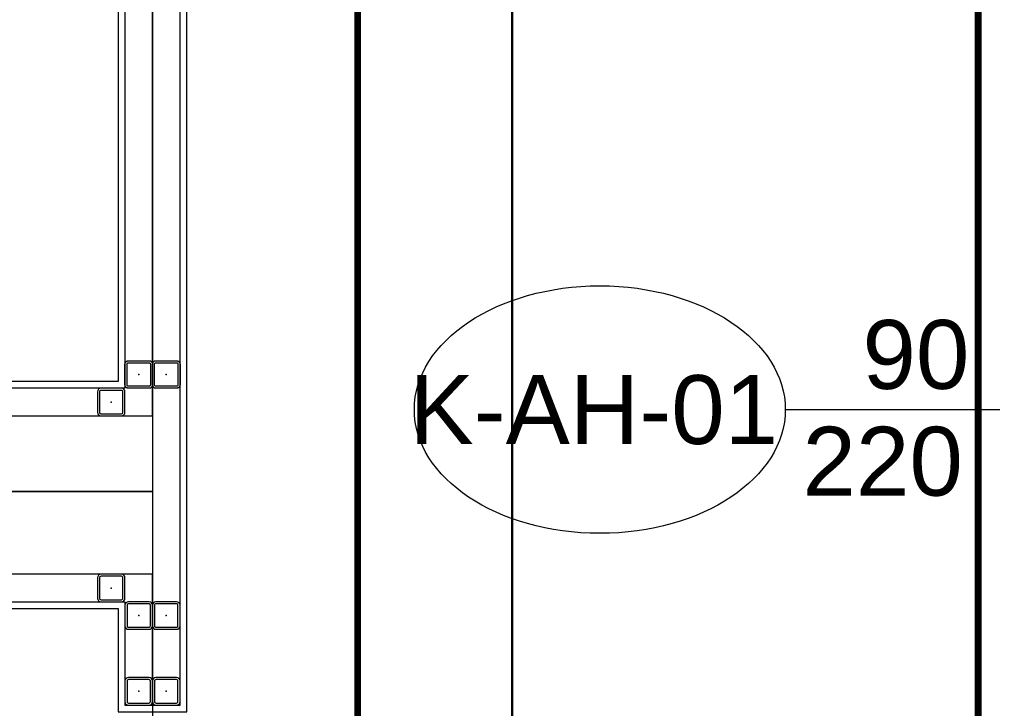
# Model space of a CAD drawing. Extents: x -2050 to 29725, y -1777 to 6820.
# Drawn here: x 1373.2 to 1514.6, y 502.5 to 602.6 of the extents above; entities that cross this region are included whole.
import ezdxf
from ezdxf.enums import TextEntityAlignment as Align

# ---------------------------------------------------------------- set-up
doc = ezdxf.new("R2010")
doc.units = 0
doc.header["$LTSCALE"] = 25
doc.header["$MEASUREMENT"] = 0
doc.linetypes.add('HIDDEN2', pattern=[4.7625, 3.175, -1.5875])
doc.layers.get('0').update_dxf_attribs({"color": 9, "lineweight": 9})
for name, color, linetype, lineweight in [('06D', 9, 'Continuous', 9), ('10', 9, 'Continuous', 9), ('11', 9, 'Continuous', 9), ('21', 9, 'Continuous', 9), ('22', 8, 'Continuous', 9), ('40B', 9, 'Continuous', 9), ('DATA TAVAN', 160, 'Continuous', 30)]:
    doc.layers.add(name, color=color, linetype=linetype, lineweight=lineweight)
doc.styles.add('Arial', font='arial.ttf', dxfattribs={"height": 2.5})

# ---------------------------------------------------------------- blocks, each defined once
blk = doc.blocks.new('0_doorno')
blk.add_lwpolyline([(4.5, 0), (12.5, 0)])
blk.add_ellipse((-0.891, 0), major_axis=(-5.391, 0), ratio=0.666667)
at = {"style": 'Arial'}
blk.add_attdef('YUKSEKLIK', text='', height=2, dxfattribs=at).set_placement((5, 12.3), align=Align.TOP_LEFT)
blk.add_attdef('KAPINO', text='', height=2, dxfattribs=at).set_placement((0, 0), align=Align.MIDDLE)
blk.add_attdef('GENISLIK', text='', height=2, dxfattribs=at).set_placement((5, -3.789), align=Align.BOTTOM_LEFT)
blk = doc.blocks.new('Prf-40x40')
for points in [[(1.5, -2), (-1.5, -2, -0.414214), (-2, -1.5), (-2, 1.5, -0.414214), (-1.5, 2), (1.5, 2, -0.414214), (2, 1.5), (2, -1.5, -0.414214)], [(1.5, -1.7), (-1.5, -1.7, -0.414214), (-1.7, -1.5), (-1.7, 1.5, -0.414214), (-1.5, 1.7), (1.5, 1.7, -0.414214), (1.7, 1.5), (1.7, -1.5, -0.414214)]]:
    blk.add_lwpolyline(points, format="xyb", close=True)
blk.add_point((0, 0))
blk = doc.blocks.new('p-zemin kat')
at = {"layer": '06D'}
for points in [[(1197.5, 730), (1197.5, 545), (1392.5, 545), (1392.5, 609)], [(1392.5, 503.5), (1392.5, 522), (1183, 522)]]:
    blk.add_lwpolyline(points, dxfattribs=at)
at = {"layer": '11'}
for points in [[(1182.5, 518), (1182.5, 517), (1387.5, 517), (1387.5, 517), (1387.5, 517), (1387.5, 517), (1387.5, 517), (1387.5, 502), (1397.5, 502), (1397.5, 610), (1387.5, 610), (1387.5, 550), (1387.5, 550), (1387.5, 550), (1387.5, 550), (1387.5, 550), (1202.5, 550), (1202.5, 720), (1387.5, 720), (1387.5, 710), (1397.5, 710), (1397.5, 735), (1182.5, 735)], [(1184.5, 518), (1184.5, 518), (1388.5, 518), (1388.5, 503), (1396.5, 503), (1396.5, 609), (1388.5, 609), (1388.5, 549), (1201.5, 549), (1201.5, 721), (1388.5, 721), (1388.5, 711), (1396.5, 711), (1396.5, 734), (1182.5, 734)]]:
    blk.add_lwpolyline(points, dxfattribs=at)
at = {"layer": '40B'}
blk.add_lwpolyline([(3287.33, 2825), (2222.5, 2825), (2222.5, 2815), (1955, 2815), (1955, 1945), (1959.5, 1945), (1959.5, 1385), (1162.5, 1385), (1162.5, 730), (1392.5, 730), (1392.5, 325), (1522.5, 325), (1522.5, 725), (1802.6, 725), (1802.6, 730), (1831.78, 791.16), (1935.27, 740.05, -0.306949), (4278.59, 2070.68, 0.001238)], format="xyb", dxfattribs=at)
for points in [[(1392.5, 730), (1392.5, 534), (1162.5, 534), (1162.5, 730)], [(1392.5, 534), (1392.5, 325), (1162.5, 325), (1162.5, 534)]]:
    blk.add_lwpolyline(points, close=True, dxfattribs=at)
at = {"layer": '10', "rotation": 180}
for p in [(1390.5, 551), (1394.5, 551)]:
    blk.add_blockref('Prf-40x40', p, dxfattribs=at)
at = {"layer": '10', "xscale": -1}
for p in [(1386.5, 547), (1386.5, 520), (1390.5, 516), (1394.5, 516), (1390.5, 505), (1394.5, 505)]:
    blk.add_blockref('Prf-40x40', p, dxfattribs=at)

msp = doc.modelspace()

# ---------------------------------------------------------------- linework, layer by layer
at = {"layer": '21', "linetype": 'HIDDEN2', "ltscale": 0.1, "const_width": 1}
for points in [[(1116.06, 758.11), (1422.31, 758.11), (1422.31, 277.94), (1116.06, 277.94)], [(1512.47, 758.11), (1982.9, 758.11), (1982.9, 277.94), (1512.47, 277.94)]]:
    msp.add_lwpolyline(points, close=True, dxfattribs=at)
at = {"layer": 'DATA TAVAN'}
msp.add_line((1444.77, 738.05), (1444.77, 252.63), dxfattribs=at)

# ---------------------------------------------------------------- block references
at = {"layer": '10'}
msp.add_blockref('p-zemin kat', (0, 0), dxfattribs=at)
at = {"layer": '22'}
ref = msp.add_blockref('0_doorno', (1461.96, 545.91), dxfattribs=dict(at, xscale=5, yscale=5, zscale=5))
ref.add_attrib('KAPINO', 'K-AH-01', dxfattribs={"layer": '0', "height": 10, "style": 'Arial'}).set_placement((1456.64, 545.91), align=Align.MIDDLE)
ref.add_attrib('GENISLIK', '90', dxfattribs={"layer": '0', "height": 10, "style": 'Arial'}).set_placement((1495.67, 545.91), align=Align.BOTTOM_LEFT)
ref.add_attrib('YUKSEKLIK', '220', dxfattribs={"layer": '0', "height": 10, "style": 'Arial'}).set_placement((1486.96, 543.41), align=Align.TOP_LEFT)

doc.saveas('drawing.dxf')
